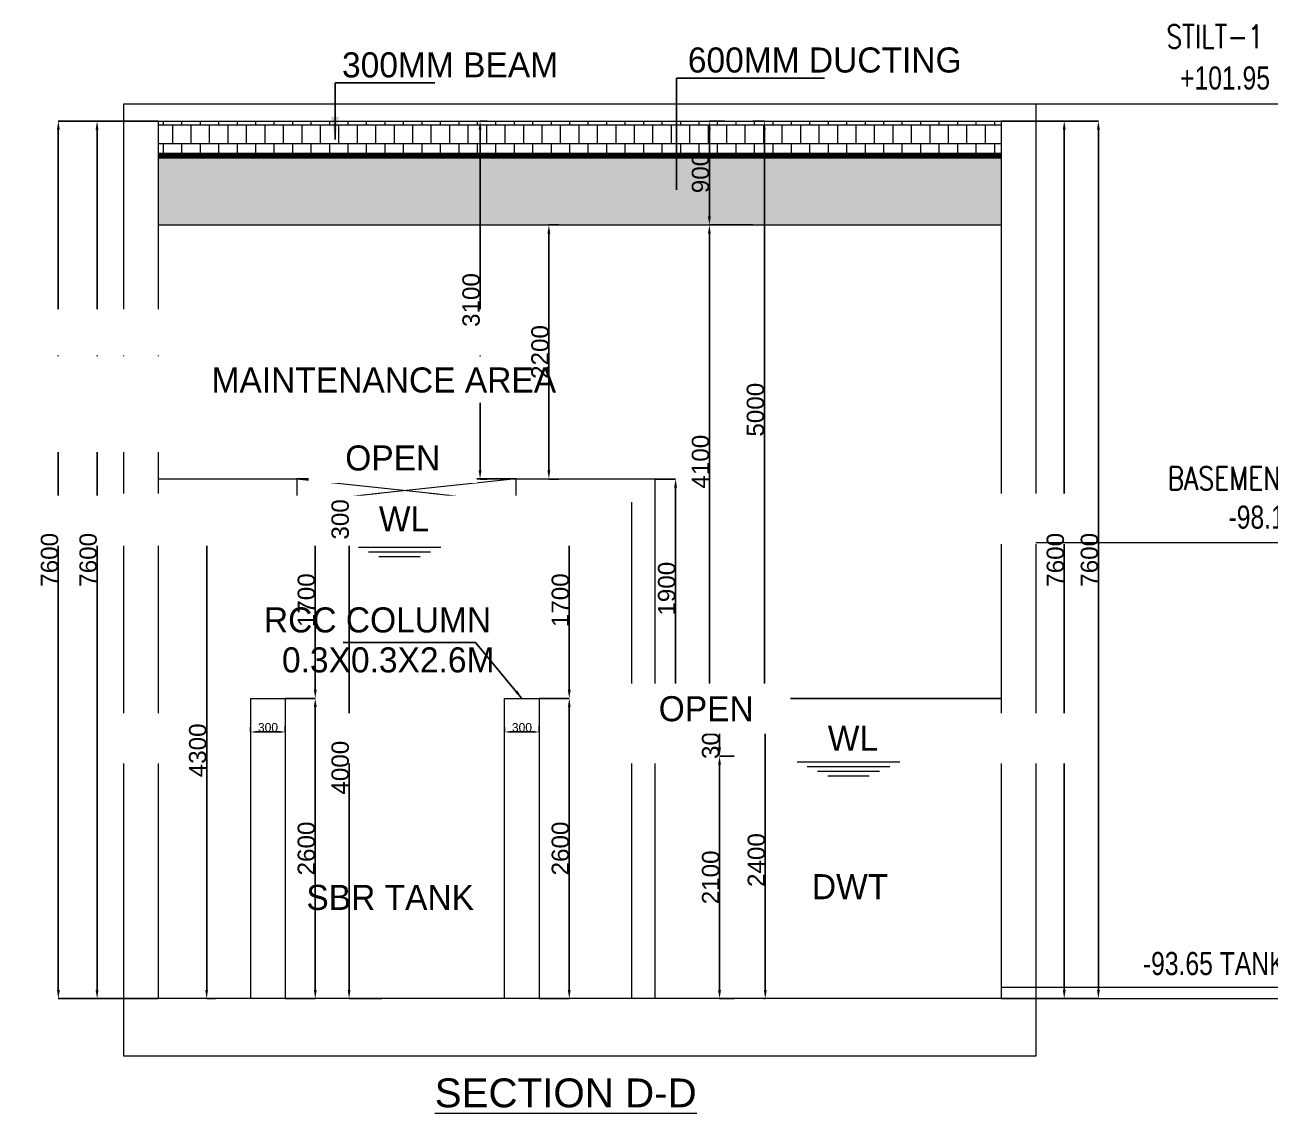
# Model space of a CAD drawing. Header units: millimetres. Extents: x -586673698 to -573385747, y -389867798 to -389752240.
# Drawn here: x -586627000 to -586616213, y -389792913 to -389783489 of the extents above; entities that cross this region are included whole.
import ezdxf

# ---------------------------------------------------------------- set-up
doc = ezdxf.new("R2010")
doc.units = ezdxf.units.MM
doc.header["$LTSCALE"] = 100
doc.linetypes.add('DASHED', pattern=[19.05, 12.7, -6.35])
for name, color, linetype in [('DT-PL-SHAFT', 230, 'Continuous'), ('DT-PL-SUMP', 230, 'Continuous'), ('MAN', 7, 'Continuous'), ('PL-TEXT', 241, 'Continuous'), ('PLUMB', 6, 'Continuous')]:
    doc.layers.add(name, color=color, linetype=linetype)
doc.layers.add('PL-DOMESTIC WATER TANK', color=171, linetype='Continuous', lineweight=0)
doc.styles.add('Arial', font='arial.ttf')
doc.styles.add('ARIEL', font='arial.ttf')
doc.styles.add('RS', font='romans.shx')
doc.styles.add('simplex-0.8', font='simplex.shx', dxfattribs={"width": 0.8})
doc.styles.add('VP-A', font='arial.ttf')
doc.dimstyles.new('V Mts', dxfattribs={"dimtxt": 150, "dimasz": 75, "dimexe": 0.1, "dimexo": 0, "dimgap": 0.01, "dimtad": 1, "dimdec": 0, "dimzin": 3, "dimdsep": 46, "dimtxsty": 'Arial', "dimsah": 1, "dimcen": 0.09375, "dimdle": 0.01, "dimclrd": 8, "dimclre": 8, "dimclrt": 256, "dimadec": 0, "dimazin": 0, "dimtfac": 0.7, "dimtdec": 3, "dimtofl": 0, "dimtmove": 2, "dimatfit": 3, "dimfxl": 0, "dimfrac": 1, "dimtolj": 1, "dimtzin": 0, "dimarcsym": 0})
pattern_1 = [(0, (-585742359.28, -389652996.09), (0, 160), []), (90, (-585742359.28, -389652996.09), (-80, 160), [160, -160])]

# ---------------------------------------------------------------- blocks, each defined once
blk = doc.blocks.new('*D922')
at = {"layer": 'Defpoints', "color": 0, "ltscale": 5, "transparency": 16777216}
for p in [(-586623909, -389787922), (-586624191, -389791922), (-586623909, -389791922)]:
    blk.add_point(p, dxfattribs=at)
at = {"layer": 'DT-PL-SHAFT', "color": 8, "lineweight": -2, "ltscale": 5, "transparency": 16777216}
for p, q in [((-586623909, -389787922), (-586624191, -389787922)), ((-586624191, -389787997), (-586624191, -389791847)), ((-586623909, -389791922), (-586624191, -389791922))]:
    blk.add_line(p, q, dxfattribs=at)
at = {"layer": 'DT-PL-SHAFT', "color": 8, "ltscale": 5, "transparency": 16777216}
for points in [[(-586624204, -389787997), (-586624179, -389787997), (-586624191, -389787922)], [(-586624204, -389791847), (-586624179, -389791847), (-586624191, -389791922)]]:
    blk.add_solid(points, dxfattribs=at)
at = {"layer": 'DT-PL-SHAFT', "lineweight": 13, "ltscale": 5, "transparency": 16777216, "insert": (-586624268, -389789922), "char_height": 150, "attachment_point": 5, "rotation": 90, "style": 'Arial'}
blk.add_mtext('\\A1;4000', dxfattribs=at)
blk = doc.blocks.new('*D923')
at = {"layer": 'Defpoints', "color": 0, "ltscale": 5, "transparency": 16777216}
for p in [(-586624191, -389787622), (-586624191, -389787622), (-586624191, -389787922)]:
    blk.add_point(p, dxfattribs=at)
at = {"layer": 'DT-PL-SHAFT', "color": 8, "lineweight": -2, "ltscale": 5, "transparency": 16777216}
for p, q in [((-586624191, -389787622), (-586624192, -389787622)), ((-586624191, -389787847), (-586624191, -389787697)), ((-586624191, -389787922), (-586624192, -389787922))]:
    blk.add_line(p, q, dxfattribs=at)
at = {"layer": 'DT-PL-SHAFT', "color": 8, "ltscale": 5, "transparency": 16777216}
for points in [[(-586624204, -389787697), (-586624179, -389787697), (-586624191, -389787622)], [(-586624204, -389787847), (-586624179, -389787847), (-586624191, -389787922)]]:
    blk.add_solid(points, dxfattribs=at)
at = {"layer": 'DT-PL-SHAFT', "lineweight": 13, "ltscale": 5, "transparency": 16777216, "insert": (-586624268, -389787772), "char_height": 150, "attachment_point": 5, "rotation": 90, "style": 'Arial'}
blk.add_mtext('\\A1;300', dxfattribs=at)
blk = doc.blocks.new('*D924')
at = {"layer": 'Defpoints', "color": 0, "ltscale": 5, "transparency": 16777216}
for p in [(-586621070, -389785222), (-586620694, -389785222, -3), (-586620694, -389789322)]:
    blk.add_point(p, dxfattribs=at)
at = {"layer": 'DT-PL-SHAFT', "color": 8, "lineweight": -2, "ltscale": 5, "transparency": 16777216}
for p, q in [((-586620694, -389785222), (-586621070, -389785222)), ((-586621070, -389789247), (-586621070, -389785297)), ((-586620694, -389789322), (-586621070, -389789322))]:
    blk.add_line(p, q, dxfattribs=at)
at = {"layer": 'DT-PL-SHAFT', "color": 8, "ltscale": 5, "transparency": 16777216}
for points in [[(-586621083, -389785297), (-586621058, -389785297), (-586621070, -389785222)], [(-586621083, -389789247), (-586621058, -389789247), (-586621070, -389789322)]]:
    blk.add_solid(points, dxfattribs=at)
at = {"layer": 'DT-PL-SHAFT', "lineweight": 13, "ltscale": 5, "transparency": 16777216, "insert": (-586621147, -389787272), "char_height": 150, "attachment_point": 5, "rotation": 90, "style": 'Arial'}
blk.add_mtext('\\A1;4100', dxfattribs=at)
blk = doc.blocks.new('*D925')
at = {"layer": 'Defpoints', "color": 0, "ltscale": 5, "transparency": 16777216}
for p in [(-586618544, -389784322, -3), (-586617997, -389784322), (-586618544, -389791922)]:
    blk.add_point(p, dxfattribs=at)
at = {"layer": 'DT-PL-SHAFT', "color": 8, "lineweight": -2, "ltscale": 5, "transparency": 16777216}
for p, q in [((-586618544, -389784322), (-586617997, -389784322)), ((-586617997, -389791847), (-586617997, -389784397)), ((-586618544, -389791922), (-586617997, -389791922))]:
    blk.add_line(p, q, dxfattribs=at)
at = {"layer": 'DT-PL-SHAFT', "color": 8, "ltscale": 5, "transparency": 16777216}
for points in [[(-586618009, -389784397), (-586617984, -389784397), (-586617997, -389784322)], [(-586618009, -389791847), (-586617984, -389791847), (-586617997, -389791922)]]:
    blk.add_solid(points, dxfattribs=at)
at = {"layer": 'DT-PL-SHAFT', "lineweight": 13, "ltscale": 5, "transparency": 16777216, "insert": (-586618073, -389788122), "char_height": 150, "attachment_point": 5, "rotation": 90, "style": 'Arial'}
blk.add_mtext('\\A1;7600', dxfattribs=at)
blk = doc.blocks.new('*D926')
at = {"layer": 'Defpoints', "color": 0, "ltscale": 5, "transparency": 16777216}
for p in [(-586621070, -389784322), (-586620937, -389784322, 0), (-586620937, -389785222, 3)]:
    blk.add_point(p, dxfattribs=at)
at = {"layer": 'DT-PL-SHAFT', "color": 8, "lineweight": -2, "ltscale": 5, "transparency": 16777216}
for p, q in [((-586620937, -389784322), (-586621070, -389784322)), ((-586621070, -389785147), (-586621070, -389784397)), ((-586620937, -389785222), (-586621070, -389785222))]:
    blk.add_line(p, q, dxfattribs=at)
at = {"layer": 'DT-PL-SHAFT', "color": 8, "ltscale": 5, "transparency": 16777216}
for points in [[(-586621083, -389784397), (-586621058, -389784397), (-586621070, -389784322)], [(-586621083, -389785147), (-586621058, -389785147), (-586621070, -389785222)]]:
    blk.add_solid(points, dxfattribs=at)
at = {"layer": 'DT-PL-SHAFT', "lineweight": 13, "ltscale": 5, "transparency": 16777216, "insert": (-586621147, -389784772), "char_height": 150, "attachment_point": 5, "rotation": 90, "style": 'Arial'}
blk.add_mtext('\\A1;900', dxfattribs=at)
blk = doc.blocks.new('*D927')
at = {"layer": 'Defpoints', "color": 0, "ltscale": 5, "transparency": 16777216}
for p in [(-586620855, -389789822, 3), (-586620982, -389791922), (-586620855, -389791922, 0)]:
    blk.add_point(p, dxfattribs=at)
at = {"layer": 'DT-PL-SHAFT', "color": 8, "lineweight": -2, "ltscale": 5, "transparency": 16777216}
for p, q in [((-586620855, -389789822), (-586620983, -389789822)), ((-586620982, -389789897), (-586620982, -389791847)), ((-586620855, -389791922), (-586620983, -389791922))]:
    blk.add_line(p, q, dxfattribs=at)
at = {"layer": 'DT-PL-SHAFT', "color": 8, "ltscale": 5, "transparency": 16777216}
for points in [[(-586620995, -389789897), (-586620970, -389789897), (-586620982, -389789822)], [(-586620995, -389791847), (-586620970, -389791847), (-586620982, -389791922)]]:
    blk.add_solid(points, dxfattribs=at)
at = {"layer": 'DT-PL-SHAFT', "lineweight": 13, "ltscale": 5, "transparency": 16777216, "insert": (-586621059, -389790872), "char_height": 150, "attachment_point": 5, "rotation": 90, "style": 'Arial'}
blk.add_mtext('\\A1;2100', dxfattribs=at)
blk = doc.blocks.new('*D928')
at = {"layer": 'Defpoints', "color": 0, "ltscale": 5, "transparency": 16777216}
for p in [(-586620982, -389789522), (-586620855, -389789522, 3), (-586620855, -389789822)]:
    blk.add_point(p, dxfattribs=at)
at = {"layer": 'DT-PL-SHAFT', "color": 8, "lineweight": -2, "ltscale": 5, "transparency": 16777216}
for p, q in [((-586620855, -389789522), (-586620983, -389789522)), ((-586620982, -389789747), (-586620982, -389789597)), ((-586620855, -389789822), (-586620983, -389789822))]:
    blk.add_line(p, q, dxfattribs=at)
at = {"layer": 'DT-PL-SHAFT', "color": 8, "ltscale": 5, "transparency": 16777216}
for points in [[(-586620995, -389789597), (-586620970, -389789597), (-586620982, -389789522)], [(-586620995, -389789747), (-586620970, -389789747), (-586620982, -389789822)]]:
    blk.add_solid(points, dxfattribs=at)
at = {"layer": 'DT-PL-SHAFT', "lineweight": 13, "ltscale": 5, "transparency": 16777216, "insert": (-586621059, -389789672), "char_height": 150, "attachment_point": 5, "rotation": 90, "style": 'Arial'}
blk.add_mtext('\\A1;300', dxfattribs=at)
blk = doc.blocks.new('*D929')
at = {"layer": 'Defpoints', "color": 0, "ltscale": 5, "transparency": 16777216}
for p in [(-586622461, -389785222), (-586622375, -389785222, 0), (-586622375, -389787422, 3)]:
    blk.add_point(p, dxfattribs=at)
at = {"layer": 'DT-PL-SHAFT', "color": 8, "lineweight": -2, "ltscale": 5, "transparency": 16777216}
for p, q in [((-586622375, -389785222), (-586622461, -389785222)), ((-586622461, -389787347), (-586622461, -389785297)), ((-586622375, -389787422), (-586622461, -389787422))]:
    blk.add_line(p, q, dxfattribs=at)
at = {"layer": 'DT-PL-SHAFT', "color": 8, "ltscale": 5, "transparency": 16777216}
for points in [[(-586622473, -389785297), (-586622448, -389785297), (-586622461, -389785222)], [(-586622473, -389787347), (-586622448, -389787347), (-586622461, -389787422)]]:
    blk.add_solid(points, dxfattribs=at)
at = {"layer": 'DT-PL-SHAFT', "lineweight": 13, "ltscale": 5, "transparency": 16777216, "insert": (-586622537, -389786322), "char_height": 150, "attachment_point": 5, "rotation": 90, "style": 'Arial'}
blk.add_mtext('\\A1;2200', dxfattribs=at)
blk = doc.blocks.new('*D930')
at = {"layer": 'Defpoints', "color": 0, "ltscale": 5, "transparency": 16777216}
for p in [(-586620694, -389784322, 0), (-586620594, -389784322), (-586620694, -389789322, 3)]:
    blk.add_point(p, dxfattribs=at)
at = {"layer": 'DT-PL-SHAFT', "color": 8, "lineweight": -2, "ltscale": 5, "transparency": 16777216}
for p, q in [((-586620694, -389784322), (-586620594, -389784322)), ((-586620594, -389789247), (-586620594, -389784397)), ((-586620694, -389789322), (-586620594, -389789322))]:
    blk.add_line(p, q, dxfattribs=at)
at = {"layer": 'DT-PL-SHAFT', "color": 8, "ltscale": 5, "transparency": 16777216}
for points in [[(-586620607, -389784397), (-586620582, -389784397), (-586620594, -389784322)], [(-586620607, -389789247), (-586620582, -389789247), (-586620594, -389789322)]]:
    blk.add_solid(points, dxfattribs=at)
at = {"layer": 'DT-PL-SHAFT', "lineweight": 13, "ltscale": 5, "transparency": 16777216, "insert": (-586620671, -389786822), "char_height": 150, "attachment_point": 5, "rotation": 90, "style": 'Arial'}
blk.add_mtext('\\A1;5000', dxfattribs=at)
blk = doc.blocks.new('*D931')
at = {"layer": 'Defpoints', "color": 0, "ltscale": 5, "transparency": 16777216}
for p in [(-586623057, -389784322), (-586622995, -389784322, 0), (-586622995, -389787422, 3)]:
    blk.add_point(p, dxfattribs=at)
at = {"layer": 'DT-PL-SHAFT', "color": 8, "lineweight": -2, "ltscale": 5, "transparency": 16777216}
for p, q in [((-586622995, -389784322), (-586623057, -389784322)), ((-586623057, -389787347), (-586623057, -389784397)), ((-586622995, -389787422), (-586623057, -389787422))]:
    blk.add_line(p, q, dxfattribs=at)
at = {"layer": 'DT-PL-SHAFT', "color": 8, "ltscale": 5, "transparency": 16777216}
for points in [[(-586623069, -389784397), (-586623044, -389784397), (-586623057, -389784322)], [(-586623069, -389787347), (-586623044, -389787347), (-586623057, -389787422)]]:
    blk.add_solid(points, dxfattribs=at)
at = {"layer": 'DT-PL-SHAFT', "lineweight": 13, "ltscale": 5, "transparency": 16777216, "insert": (-586623134, -389785872), "char_height": 150, "attachment_point": 5, "rotation": 90, "style": 'Arial'}
blk.add_mtext('\\A1;3100', dxfattribs=at)
blk = doc.blocks.new('*D932')
at = {"layer": 'Defpoints', "color": 0, "ltscale": 5, "transparency": 16777216}
for p in [(-586626710, -389784322), (-586625844, -389784322), (-586625844, -389791922, 0)]:
    blk.add_point(p, dxfattribs=at)
at = {"layer": 'DT-PL-SHAFT', "color": 8, "lineweight": -2, "ltscale": 5, "transparency": 16777216}
for p, q in [((-586625844, -389784322), (-586626710, -389784322)), ((-586626710, -389791847), (-586626710, -389784397)), ((-586625844, -389791922), (-586626710, -389791922))]:
    blk.add_line(p, q, dxfattribs=at)
at = {"layer": 'DT-PL-SHAFT', "color": 8, "ltscale": 5, "transparency": 16777216}
for points in [[(-586626722, -389784397), (-586626697, -389784397), (-586626710, -389784322)], [(-586626722, -389791847), (-586626697, -389791847), (-586626710, -389791922)]]:
    blk.add_solid(points, dxfattribs=at)
at = {"layer": 'DT-PL-SHAFT', "lineweight": 13, "ltscale": 5, "transparency": 16777216, "insert": (-586626786, -389788122), "char_height": 150, "attachment_point": 5, "rotation": 90, "style": 'Arial'}
blk.add_mtext('\\A1;7600', dxfattribs=at)
blk = doc.blocks.new('*D933')
at = {"layer": 'Defpoints', "color": 0, "ltscale": 5, "transparency": 16777216}
for p in [(-586625844, -389784322, 0), (-586626374, -389791922), (-586625844, -389791922, 0)]:
    blk.add_point(p, dxfattribs=at)
at = {"layer": 'DT-PL-SHAFT', "color": 8, "lineweight": -2, "ltscale": 5, "transparency": 16777216}
for p, q in [((-586625844, -389784322), (-586626374, -389784322)), ((-586626374, -389784397), (-586626374, -389791847)), ((-586625844, -389791922), (-586626374, -389791922))]:
    blk.add_line(p, q, dxfattribs=at)
at = {"layer": 'DT-PL-SHAFT', "color": 8, "ltscale": 5, "transparency": 16777216}
for points in [[(-586626387, -389784397), (-586626362, -389784397), (-586626374, -389784322)], [(-586626387, -389791847), (-586626362, -389791847), (-586626374, -389791922)]]:
    blk.add_solid(points, dxfattribs=at)
at = {"layer": 'DT-PL-SHAFT', "lineweight": 13, "ltscale": 5, "transparency": 16777216, "insert": (-586626451, -389788122), "char_height": 150, "attachment_point": 5, "rotation": 90, "style": 'Arial'}
blk.add_mtext('\\A1;7600', dxfattribs=at)
blk = doc.blocks.new('*D934')
at = {"layer": 'Defpoints', "color": 0, "ltscale": 5, "transparency": 16777216}
for p in [(-586625348, -389787622, 3), (-586625425, -389791922), (-586625348, -389791922, 0)]:
    blk.add_point(p, dxfattribs=at)
at = {"layer": 'DT-PL-SHAFT', "color": 8, "lineweight": -2, "ltscale": 5, "transparency": 16777216}
for p, q in [((-586625348, -389787622), (-586625425, -389787622)), ((-586625425, -389787697), (-586625425, -389791847)), ((-586625348, -389791922), (-586625425, -389791922))]:
    blk.add_line(p, q, dxfattribs=at)
at = {"layer": 'DT-PL-SHAFT', "color": 8, "ltscale": 5, "transparency": 16777216}
for points in [[(-586625438, -389787697), (-586625413, -389787697), (-586625425, -389787622)], [(-586625438, -389791847), (-586625413, -389791847), (-586625425, -389791922)]]:
    blk.add_solid(points, dxfattribs=at)
at = {"layer": 'DT-PL-SHAFT', "lineweight": 13, "ltscale": 5, "transparency": 16777216, "insert": (-586625502, -389789772), "char_height": 150, "attachment_point": 5, "rotation": 90, "style": 'Arial'}
blk.add_mtext('\\A1;4300', dxfattribs=at)
blk = doc.blocks.new('*D935')
at = {"layer": 'Defpoints', "color": 0, "ltscale": 5, "transparency": 16777216}
for p in [(-586620598, -389789522, 3), (-586620598, -389791922, 0), (-586620586, -389791922)]:
    blk.add_point(p, dxfattribs=at)
at = {"layer": 'DT-PL-SHAFT', "color": 8, "lineweight": -2, "ltscale": 5, "transparency": 16777216}
for p, q in [((-586620598, -389789522), (-586620586, -389789522)), ((-586620586, -389789597), (-586620586, -389791847)), ((-586620598, -389791922), (-586620586, -389791922))]:
    blk.add_line(p, q, dxfattribs=at)
at = {"layer": 'DT-PL-SHAFT', "color": 8, "ltscale": 5, "transparency": 16777216}
for points in [[(-586620599, -389789597), (-586620574, -389789597), (-586620586, -389789522)], [(-586620599, -389791847), (-586620574, -389791847), (-586620586, -389791922)]]:
    blk.add_solid(points, dxfattribs=at)
at = {"layer": 'DT-PL-SHAFT', "lineweight": 13, "ltscale": 5, "transparency": 16777216, "insert": (-586620663, -389790722), "char_height": 150, "attachment_point": 5, "rotation": 90, "style": 'Arial'}
blk.add_mtext('\\A1;2400', dxfattribs=at)
blk = doc.blocks.new('*D936')
at = {"layer": 'Defpoints', "color": 0, "ltscale": 5, "transparency": 16777216}
for p in [(-586625044, -389789571), (-586624744, -389789562), (-586624744, -389789613)]:
    blk.add_point(p, dxfattribs=at)
at = {"layer": 'DT-PL-SHAFT', "color": 8, "lineweight": -2, "ltscale": 5, "transparency": 16777216}
for p, q in [((-586625044, -389789571), (-586625044, -389789613)), ((-586624994, -389789613), (-586624794, -389789613)), ((-586624744, -389789562), (-586624744, -389789613))]:
    blk.add_line(p, q, dxfattribs=at)
at = {"layer": 'DT-PL-SHAFT', "color": 8, "ltscale": 5, "transparency": 16777216}
for points in [[(-586624994, -389789604), (-586624994, -389789621), (-586625044, -389789613)], [(-586624794, -389789604), (-586624794, -389789621), (-586624744, -389789613)]]:
    blk.add_solid(points, dxfattribs=at)
at = {"layer": 'DT-PL-SHAFT', "lineweight": 13, "ltscale": 5, "transparency": 16777216, "insert": (-586624894, -389789574), "char_height": 75, "attachment_point": 5, "style": 'Arial'}
blk.add_mtext('\\A1;300', dxfattribs=at)
blk = doc.blocks.new('*D937')
at = {"layer": 'Defpoints', "color": 0, "ltscale": 5, "transparency": 16777216}
for p in [(-586624744, -389789322, 0), (-586624484, -389789322), (-586624744, -389791922, 3)]:
    blk.add_point(p, dxfattribs=at)
at = {"layer": 'DT-PL-SHAFT', "color": 8, "lineweight": -2, "ltscale": 5, "transparency": 16777216}
for p, q in [((-586624744, -389789322), (-586624484, -389789322)), ((-586624484, -389791847), (-586624484, -389789397)), ((-586624744, -389791922), (-586624484, -389791922))]:
    blk.add_line(p, q, dxfattribs=at)
at = {"layer": 'DT-PL-SHAFT', "color": 8, "ltscale": 5, "transparency": 16777216}
for points in [[(-586624497, -389789397), (-586624472, -389789397), (-586624484, -389789322)], [(-586624497, -389791847), (-586624472, -389791847), (-586624484, -389791922)]]:
    blk.add_solid(points, dxfattribs=at)
at = {"layer": 'DT-PL-SHAFT', "lineweight": 13, "ltscale": 5, "transparency": 16777216, "insert": (-586624561, -389790622), "char_height": 150, "attachment_point": 5, "rotation": 90, "style": 'Arial'}
blk.add_mtext('\\A1;2600', dxfattribs=at)
blk = doc.blocks.new('*D938')
at = {"layer": 'Defpoints', "color": 0, "ltscale": 5, "transparency": 16777216}
for p in [(-586622844, -389789571), (-586622544, -389789562), (-586622544, -389789613)]:
    blk.add_point(p, dxfattribs=at)
at = {"layer": 'DT-PL-SHAFT', "color": 8, "lineweight": -2, "ltscale": 5, "transparency": 16777216}
for p, q in [((-586622844, -389789571), (-586622844, -389789613)), ((-586622794, -389789613), (-586622594, -389789613)), ((-586622544, -389789562), (-586622544, -389789613))]:
    blk.add_line(p, q, dxfattribs=at)
at = {"layer": 'DT-PL-SHAFT', "color": 8, "ltscale": 5, "transparency": 16777216}
for points in [[(-586622794, -389789604), (-586622794, -389789621), (-586622844, -389789613)], [(-586622594, -389789604), (-586622594, -389789621), (-586622544, -389789613)]]:
    blk.add_solid(points, dxfattribs=at)
at = {"layer": 'DT-PL-SHAFT', "lineweight": 13, "ltscale": 5, "transparency": 16777216, "insert": (-586622694, -389789574), "char_height": 75, "attachment_point": 5, "style": 'Arial'}
blk.add_mtext('\\A1;300', dxfattribs=at)
blk = doc.blocks.new('*D939')
at = {"layer": 'Defpoints', "color": 0, "ltscale": 5, "transparency": 16777216}
for p in [(-586622544, -389789322, 3), (-586622284, -389789322), (-586622544, -389791922, 3)]:
    blk.add_point(p, dxfattribs=at)
at = {"layer": 'DT-PL-SHAFT', "color": 8, "lineweight": -2, "ltscale": 5, "transparency": 16777216}
for p, q in [((-586622544, -389789322), (-586622284, -389789322)), ((-586622284, -389791847), (-586622284, -389789397)), ((-586622544, -389791922), (-586622284, -389791922))]:
    blk.add_line(p, q, dxfattribs=at)
at = {"layer": 'DT-PL-SHAFT', "color": 8, "ltscale": 5, "transparency": 16777216}
for points in [[(-586622297, -389789397), (-586622272, -389789397), (-586622284, -389789322)], [(-586622297, -389791847), (-586622272, -389791847), (-586622284, -389791922)]]:
    blk.add_solid(points, dxfattribs=at)
at = {"layer": 'DT-PL-SHAFT', "lineweight": 13, "ltscale": 5, "transparency": 16777216, "insert": (-586622361, -389790622), "char_height": 150, "attachment_point": 5, "rotation": 90, "style": 'Arial'}
blk.add_mtext('\\A1;2600', dxfattribs=at)
blk = doc.blocks.new('*D940')
at = {"layer": 'Defpoints', "color": 0, "ltscale": 5, "transparency": 16777216}
for p in [(-586622544, -389787622, 3), (-586622284, -389787622), (-586622544, -389789322, 6)]:
    blk.add_point(p, dxfattribs=at)
at = {"layer": 'DT-PL-SHAFT', "color": 8, "lineweight": -2, "ltscale": 5, "transparency": 16777216}
for p, q in [((-586622544, -389787622), (-586622284, -389787622)), ((-586622284, -389789247), (-586622284, -389787697)), ((-586622544, -389789322), (-586622284, -389789322))]:
    blk.add_line(p, q, dxfattribs=at)
at = {"layer": 'DT-PL-SHAFT', "color": 8, "ltscale": 5, "transparency": 16777216}
for points in [[(-586622297, -389787697), (-586622272, -389787697), (-586622284, -389787622)], [(-586622297, -389789247), (-586622272, -389789247), (-586622284, -389789322)]]:
    blk.add_solid(points, dxfattribs=at)
at = {"layer": 'DT-PL-SHAFT', "lineweight": 13, "ltscale": 5, "transparency": 16777216, "insert": (-586622361, -389788472), "char_height": 150, "attachment_point": 5, "rotation": 90, "style": 'Arial'}
blk.add_mtext('\\A1;1700', dxfattribs=at)
blk = doc.blocks.new('*D941')
at = {"layer": 'Defpoints', "color": 0, "ltscale": 5, "transparency": 16777216}
for p in [(-586624744, -389787622, 3), (-586624484, -389787622), (-586624744, -389789322, 3)]:
    blk.add_point(p, dxfattribs=at)
at = {"layer": 'DT-PL-SHAFT', "color": 8, "lineweight": -2, "ltscale": 5, "transparency": 16777216}
for p, q in [((-586624744, -389787622), (-586624484, -389787622)), ((-586624484, -389789247), (-586624484, -389787697)), ((-586624744, -389789322), (-586624484, -389789322))]:
    blk.add_line(p, q, dxfattribs=at)
at = {"layer": 'DT-PL-SHAFT', "color": 8, "ltscale": 5, "transparency": 16777216}
for points in [[(-586624497, -389787697), (-586624472, -389787697), (-586624484, -389787622)], [(-586624497, -389789247), (-586624472, -389789247), (-586624484, -389789322)]]:
    blk.add_solid(points, dxfattribs=at)
at = {"layer": 'DT-PL-SHAFT', "lineweight": 13, "ltscale": 5, "transparency": 16777216, "insert": (-586624561, -389788472), "char_height": 150, "attachment_point": 5, "rotation": 90, "style": 'Arial'}
blk.add_mtext('\\A1;1700', dxfattribs=at)
blk = doc.blocks.new('*D1012')
at = {"layer": 'Defpoints', "color": 0, "ltscale": 5, "transparency": 16777216}
for p in [(-586621544, -389787422, 6), (-586621363, -389787422), (-586621544, -389789322, 6)]:
    blk.add_point(p, dxfattribs=at)
at = {"layer": 'DT-PL-SHAFT', "color": 8, "lineweight": -2, "ltscale": 5, "transparency": 16777216}
for p, q in [((-586621544, -389787422), (-586621363, -389787422)), ((-586621363, -389789247), (-586621363, -389787497)), ((-586621544, -389789322), (-586621363, -389789322))]:
    blk.add_line(p, q, dxfattribs=at)
at = {"layer": 'DT-PL-SHAFT', "color": 8, "ltscale": 5, "transparency": 16777216}
for points in [[(-586621376, -389787497), (-586621351, -389787497), (-586621363, -389787422)], [(-586621376, -389789247), (-586621351, -389789247), (-586621363, -389789322)]]:
    blk.add_solid(points, dxfattribs=at)
at = {"layer": 'DT-PL-SHAFT', "lineweight": 13, "ltscale": 5, "transparency": 16777216, "insert": (-586621440, -389788372), "char_height": 150, "attachment_point": 5, "rotation": 90, "style": 'Arial'}
blk.add_mtext('\\A1;1900', dxfattribs=at)
blk = doc.blocks.new('*D829')
at = {"layer": 'Defpoints', "color": 0, "ltscale": 5, "transparency": 16777216}
for p in [(-586618544, -389784322, -5), (-586617701, -389784322), (-586618544, -389791922, -8)]:
    blk.add_point(p, dxfattribs=at)
at = {"layer": 'DT-PL-SHAFT', "color": 8, "lineweight": -2, "ltscale": 5, "transparency": 16777216}
for p, q in [((-586618544, -389784322), (-586617701, -389784322)), ((-586617701, -389791847), (-586617701, -389784397)), ((-586618544, -389791922), (-586617701, -389791922))]:
    blk.add_line(p, q, dxfattribs=at)
at = {"layer": 'DT-PL-SHAFT', "color": 8, "ltscale": 5, "transparency": 16777216}
for points in [[(-586617713, -389784397), (-586617688, -389784397), (-586617701, -389784322)], [(-586617713, -389791847), (-586617688, -389791847), (-586617701, -389791922)]]:
    blk.add_solid(points, dxfattribs=at)
at = {"layer": 'DT-PL-SHAFT', "ltscale": 5, "transparency": 16777216, "insert": (-586617778, -389788122), "char_height": 150, "attachment_point": 5, "rotation": 90, "style": 'Arial'}
blk.add_mtext('\\A1;7600', dxfattribs=at)
blk = doc.blocks.new('*D746')
at = {"layer": 'Defpoints', "color": 0, "ltscale": 5, "transparency": 16777216}
for p in [(-863999, -81707), (-863904, -81707, 0), (-863904, -83757, 0)]:
    blk.add_point(p, dxfattribs=at)
at = {"layer": 'DT-PL-SHAFT', "color": 8, "lineweight": -2, "ltscale": 5, "transparency": 16777216}
for p, q in [((-863904, -81707), (-863999, -81707)), ((-863999, -83682), (-863999, -81782)), ((-863904, -83757), (-863999, -83757))]:
    blk.add_line(p, q, dxfattribs=at)
at = {"layer": 'DT-PL-SHAFT', "color": 8, "ltscale": 5, "transparency": 16777216}
for points in [[(-864012, -81782), (-863987, -81782), (-863999, -81707)], [(-864012, -83682), (-863987, -83682), (-863999, -83757)]]:
    blk.add_solid(points, dxfattribs=at)
at = {"layer": 'DT-PL-SHAFT', "lineweight": 13, "ltscale": 5, "transparency": 16777216, "insert": (-864076, -82732), "char_height": 150, "attachment_point": 5, "rotation": 90, "style": 'Arial'}
blk.add_mtext('\\A1;2050', dxfattribs=at)
blk = doc.blocks.new('1')
at = {"layer": 'DT-PL-SHAFT', "color": 8, "lineweight": 13, "ltscale": 5, "elevation": -2.3}
blk.add_lwpolyline([(-863904.2, -81707), (-863604.2, -81707), (-863604.2, -83757), (-863904.2, -83757)], close=True, dxfattribs=at)
at = {"layer": 'DT-PL-SHAFT', "color": 8, "linetype": 'DASHED', "lineweight": 13, "ltscale": 25, "elevation": -2.3}
for points in [[(-863604.2, -81707), (-863904.2, -83757)], [(-863604.2, -83757), (-863904.2, -81707)]]:
    blk.add_lwpolyline(points, dxfattribs=at)
at = {"layer": 'DT-PL-SHAFT', "color": 8, "lineweight": 13, "elevation": -2.3}
blk.add_lwpolyline([(-863004.2, -84307), (-863004.2, -84157), (-863204.2, -84157), (-863204.2, -83957), (-863404.2, -83957), (-863404.2, -83757), (-863604.2, -83757)], dxfattribs=at).dxf.unprotected_set("ltscale", 0)
at = {"layer": 'PLUMB', "color": 8, "lineweight": 13, "style": 'RS'}
for s, p in [('STEPS TO BR PROVIDED', (-863432.3, -83637.1, 0.9)), ('FROM BASEMENT-1', (-863240.7, -83467.4, 0.9)), ('ENTRY DOOR', (-863736.2, -83311.6, 6.6))]:
    blk.add_text(s, height=100, rotation=90, dxfattribs=at).set_placement(p)
at = {"layer": 'DT-PL-SHAFT', "color": 8, "lineweight": 13, "ltscale": 5}
dim = blk.add_aligned_dim(p1=(-863904.2, -83757, -2.3), p2=(-863904.2, -81707, -2.3), distance=95.1, dimstyle='V Mts', dxfattribs=at)
dim.commit()
dim.dimension.update_dxf_attribs({"geometry": '*D746', "text_midpoint": (-864075.9, -82732, -2.2)})
at = {"layer": 'DT-PL-SHAFT', "color": 8, "lineweight": 13, "insert": (-862573, -84119.4, 3.8), "char_height": 217.15, "width": 15478.707, "attachment_point": 5, "bg_fill": 2}
blk.add_mtext('UP', dxfattribs=at)

msp = doc.modelspace()

# ---------------------------------------------------------------- hatches: boundary and pattern name
at = {"layer": 'DT-PL-SHAFT', "lineweight": 13, "ltscale": 15}
h = msp.add_hatch(dxfattribs=at)
h.set_pattern_fill('AR-B88', color=2, scale=20)
h.set_pattern_definition(pattern_1)
h.paths.add_polyline_path([(-586618543.8, -389784621.8), (-586618543.8, -389784321.8), (-586625843.7, -389784321.8), (-586625843.7, -389784621.8)])
h = msp.add_hatch(dxfattribs=at)
h.set_pattern_fill('AR-B88', color=4, scale=20)
h.set_pattern_definition(pattern_1)
h.paths.add_polyline_path([(-586591482.9, -389785126.3), (-586591482.9, -389784817.2)], flags=16)
h.paths.add_polyline_path([(-586618543.8, -389785221.8), (-586618543.8, -389784621.8), (-586625843.7, -389784621.8), (-586625843.7, -389785221.8)])

# ---------------------------------------------------------------- linework, layer by layer
at = {"layer": 'DT-PL-SHAFT', "color": 1, "lineweight": 13, "ltscale": 5}
for p, q in [((-586625843.7, -389791921.7, -308.7), (-586625843.7, -389787421.7, -308.7)), ((-586625843.7, -389787421.7, -308.7), (-586621543.8, -389787421.7, -308.7)), ((-586625843.7, -389787621.7, -308.7), (-586621743.8, -389787621.7, -308.7)), ((-586621543.8, -389789321.7, -308.7), (-586618543.8, -389789321.7, -308.7)), ((-586618543.8, -389789321.7, -308.7), (-586620543.8, -389789321.7, -308.7)), ((-586621543.8, -389789521.7, -308.7), (-586618543.8, -389789521.7, -308.7))]:
    msp.add_line(p, q, dxfattribs=at)
at = {"layer": 'DT-PL-SHAFT', "color": 215, "lineweight": 13, "ltscale": 5, "true_color": 0xa953a0}
for p, q in [((-586625843.7, -389787921.7, -308.7), (-586621743.8, -389787921.7, -308.7)), ((-586621543.8, -389789821.7, -308.7), (-586618543.8, -389789821.7, -308.7))]:
    msp.add_line(p, q, dxfattribs=at)
at = {"layer": 'DT-PL-SHAFT', "color": 1, "lineweight": 13, "ltscale": 5, "elevation": -311.8}
for points in [[(-586626143.7, -389792421.7), (-586626143.7, -389784171.8)], [(-586626143.7, -389784171.8), (-586618243.8, -389784171.8)], [(-586618243.8, -389784171.8), (-586618243.8, -389792421.7)], [(-586625843.7, -389791921.7), (-586625843.7, -389784321.8)], [(-586625843.7, -389784321.8), (-586618543.8, -389784321.8)], [(-586618543.8, -389784321.8), (-586618543.8, -389791921.7)], [(-586618543.8, -389791921.7), (-586625843.7, -389791921.7)]]:
    msp.add_lwpolyline(points, dxfattribs=at)
at = {"layer": 'DT-PL-SHAFT', "color": 5, "lineweight": 13, "ltscale": 5, "const_width": 50, "elevation": -311.8}
msp.add_lwpolyline([(-586625843.7, -389784621.8), (-586618543.8, -389784621.8)], dxfattribs=at)
at = {"layer": 'DT-PL-SHAFT', "color": 11, "lineweight": 13, "ltscale": 5, "true_color": 0xf27172}
for points, elevation in [([(-586625843.7, -389785221.8), (-586618543.8, -389785221.8)], -311.8), ([(-586623486.4, -389788054.6), (-586624022.4, -389788054.6)], -308.7), ([(-586623575.3, -389788095), (-586623933.5, -389788095)], -308.7), ([(-586619597.7, -389789954.6), (-586620133.7, -389789954.6)], -308.7), ([(-586619686.6, -389789995), (-586620044.8, -389789995)], -308.7)]:
    msp.add_lwpolyline(points, dxfattribs=dict(at, elevation=elevation))
at = {"layer": 'DT-PL-SUMP', "color": 8, "lineweight": 13, "ltscale": 0.5}
for p, q in [((-586618243.8, -389784171.8, -314.8), (-586614913.5, -389784171.8, -314.8)), ((-586618543.8, -389791821.7, -314.7), (-586614913.5, -389791821.7, -313.9)), ((-586618543.8, -389791921.7, -314.7), (-586614913.5, -389791921.7, -313.9))]:
    msp.add_line(p, q, dxfattribs=at)
at = {"layer": 'PL-DOMESTIC WATER TANK', "lineweight": 13, "ltscale": 200, "elevation": -311.8}
msp.add_lwpolyline([(-586618243.8, -389792421.7), (-586626143.7, -389792421.7)], dxfattribs=at)

# ---------------------------------------------------------------- texts
at = {"layer": 'DT-PL-SHAFT', "color": 1, "lineweight": 13}
for s, height, p in [('600MM DUCTING', 217.152, (-586621257.2, -389783901.8, -314.4)), ('300MM BEAM', 217.15, (-586624252.6, -389783944.1, -314.4))]:
    msp.add_text(s, height=height, dxfattribs=at).set_placement(p)
at = {"layer": 'DT-PL-SHAFT', "color": 140, "lineweight": 13}
for s, height, p in [('MAINTENANCE AREA', 217.152, (-586625382.9, -389786673, -317.7)), ('RCC COLUMN', 217.15, (-586624929.3, -389788750.8, -305.6)), ('0.3X0.3X2.6M', 217.152, (-586624772.6, -389789096.9, -305.6)), ('DWT', 217.15, (-586620182.3, -389791061.1, -308.7)), ('SBR TANK', 217.15, (-586624561.4, -389791153.8, -308.7))]:
    msp.add_text(s, height=height, dxfattribs=at).set_placement(p)
at = {"layer": 'MAN', "color": 241, "lineweight": 13, "style": 'ARIEL'}
msp.add_text('%%USECTION D-D', height=250, dxfattribs=at).set_placement((-586623450.1, -389792863.3, -308.6))
at = {"layer": 'PL-TEXT', "lineweight": 13, "char_height": 200, "width": 15478.707, "attachment_point": 5, "style": 'simplex-0.8'}
for s, insert in [('STILT-1', (-586616690.4, -389783589.5, -315.6)), ('{\\fCentury Gothic|b0|i0|c0|p34;+101.95}', (-586616603.8, -389783950.5, -314.8)), ('{\\fCentury Gothic|b0|i0|c0|p34;-93.65 TANKS FFL}', (-586616406, -389791619.4, -313.3))]:
    msp.add_mtext(s, dxfattribs=dict(at, insert=insert))

# ---------------------------------------------------------------- dimensions: what is measured, and where the dimension line sits
at = {"layer": 'DT-PL-SHAFT', "color": 1, "lineweight": 13, "ltscale": 5}
for p1, p2, distance, picture, middle in [((-586622994.7, -389787421.7, -308.7), (-586622994.7, -389784321.8, -311.8), 62.2, '*D931', (-586623133.6, -389785871.8, -311.6)), ((-586620937.4, -389785221.8, -308.7), (-586620937.4, -389784321.8, -311.8), 132.9, '*D926', (-586621146.9, -389784771.8, -311.6)), ((-586622374.6, -389787421.7, -308.7), (-586622374.6, -389785221.8, -311.8), 86.2, '*D929', (-586622537.4, -389786321.8, -311.6))]:
    dim = msp.add_aligned_dim(p1=p1, p2=p2, distance=distance, dimstyle='V Mts', dxfattribs=at)
    dim.commit()
    dim.dimension.update_dxf_attribs({"geometry": picture, "text_midpoint": middle})

# ---------------------------------------------------------------- leaders
for points, override in [([(-586624313, -389784483.1, -311.6), (-586624313, -389783990.2, -311.6), (-586623448.8, -389783990.2, -311.6)], {"dimasz": 200, "dimgap": 0.01, "dimtad": 0, "dimclrd": 5}), ([(-586621356.5, -389784919.1, -311.6), (-586621356.5, -389783950.7, -311.6), (-586620074.2, -389783950.7, -311.6)], {"dimasz": 200, "dimtad": 0, "dimclrd": 5}), ([(-586622693.8, -389789321.7, -320.6), (-586623095.5, -389788836.7, -320.6), (-586624243.6, -389788836.7, -320.6)], {"dimgap": 0.01, "dimtad": 0})]:
    msp.add_leader(points, dimstyle='V Mts', override=override, dxfattribs=at)

# ---------------------------------------------------------------- next in the draw order: texts
at = {"layer": 'DT-PL-SHAFT', "color": 140, "lineweight": 13, "insert": (-586623715.5, -389787767.1, -305.6), "char_height": 217.15, "width": 15478.707, "attachment_point": 5, "bg_fill": 2}
msp.add_mtext('WL', dxfattribs=at)

# ---------------------------------------------------------------- next in the draw order: linework, layer by layer
at = {"layer": 'DT-PL-SHAFT', "color": 1, "lineweight": 13, "ltscale": 5}
for p, q in [((-586621543.8, -389787421.7, -308.6), (-586621543.8, -389791921.7, -308.6)), ((-586621743.8, -389787621.7, -308.6), (-586621743.8, -389791921.7, -308.6))]:
    msp.add_line(p, q, dxfattribs=at)
at = {"layer": 'DT-PL-SHAFT', "color": 85, "lineweight": 13, "ltscale": 5, "true_color": 0x58ba48, "elevation": -308.7}
msp.add_lwpolyline([(-586624643.7, -389787621.7), (-586622743.8, -389787621.7), (-586622743.8, -389787421.7), (-586624643.7, -389787421.7)], close=True, dxfattribs=at)
at = {"layer": 'DT-PL-SHAFT', "color": 8, "linetype": 'DASHED', "lineweight": 13, "ltscale": 5, "elevation": -308.7}
for points in [[(-586622743.8, -389787421.7), (-586624643.7, -389787621.7)], [(-586624643.7, -389787421.7), (-586622743.8, -389787621.7)]]:
    msp.add_lwpolyline(points, dxfattribs=at)
at = {"layer": 'DT-PL-SHAFT', "color": 11, "lineweight": 13, "ltscale": 5, "true_color": 0xf27172, "elevation": -308.7}
for points in [[(-586623308.6, -389787973.9), (-586624200.2, -389787973.9)], [(-586623397.5, -389788014.2), (-586624111.3, -389788014.2)]]:
    msp.add_lwpolyline(points, dxfattribs=at)

# ---------------------------------------------------------------- next in the draw order: dimensions: what is measured, and where the dimension line sits
at = {"layer": 'DT-PL-SHAFT', "color": 1, "lineweight": 13, "ltscale": 5}
for p1, p2, distance, picture, middle in [((-586620693.8, -389789321.7, -308.7), (-586620693.8, -389784321.8, -311.8), -99.5, '*D930', (-586620670.9, -389786821.8, -311.6)), ((-586621543.8, -389789321.7, -308.7), (-586621543.8, -389787421.7, -308.6), -180.5, '*D1012', (-586621439.9, -389788371.7, -314.5)), ((-586624743.7, -389789321.7, -308.6), (-586624743.7, -389787621.7, -308.7), -259.6, '*D941', (-586624560.6, -389788471.7, -311.6)), ((-586622543.8, -389789321.7, -305.5), (-586622543.8, -389787621.7, -308.7), -259.6, '*D940', (-586622360.8, -389788471.7, -311.6))]:
    dim = msp.add_aligned_dim(p1=p1, p2=p2, distance=distance, dimstyle='V Mts', dxfattribs=at)
    dim.commit()
    dim.dimension.update_dxf_attribs({"geometry": picture, "text_midpoint": middle})
for base, p1, p2, picture, middle in [((-586617996.6, -389784321.8, -308.7), (-586618543.8, -389791921.7, -308.7), (-586618543.8, -389784321.8, -311.8), '*D925', (-586618073.2, -389788121.8, -308.7)), ((-586621070.3, -389785221.8, -308.7), (-586620693.8, -389789321.7, -308.7), (-586620693.8, -389785221.8, -311.8), '*D924', (-586621146.9, -389787271.8, -308.7)), ((-586624191.4, -389787621.7, -308.7), (-586624191.4, -389787921.7, -308.7), (-586624191.4, -389787621.7, -308.7), '*D923', (-586624268.2, -389787771.7, -308.7)), ((-586624191.3, -389791921.7, -308.7), (-586623908.8, -389787921.7, -308.7), (-586623908.8, -389791921.7, -308.7), '*D922', (-586624267.9, -389789921.7, -308.7))]:
    dim = msp.add_linear_dim(base=base, p1=p1, p2=p2, angle=90, dimstyle='V Mts', dxfattribs=at)
    dim.commit()
    dim.dimension.update_dxf_attribs({"geometry": picture, "text_midpoint": middle})

# ---------------------------------------------------------------- next in the draw order: texts
at = {"layer": 'DT-PL-SHAFT', "color": 30, "lineweight": 13, "true_color": 0xf8991e, "insert": (-586623813.2, -389787241.3, -305.6), "char_height": 217.15, "width": 1238.955, "attachment_point": 5, "bg_fill": 2}
msp.add_mtext('OPEN', dxfattribs=at)
at = {"layer": 'DT-PL-SHAFT', "color": 140, "lineweight": 13, "char_height": 217.15, "width": 15478.707, "attachment_point": 5, "bg_fill": 2}
for insert in [(-586611030.8, -389787767.1, -305.6), (-586619826.8, -389789667.1, -305.6)]:
    msp.add_mtext('WL', dxfattribs=dict(at, insert=insert))

# ---------------------------------------------------------------- next in the draw order: linework, layer by layer
at = {"layer": 'DT-PL-SHAFT', "color": 247, "lineweight": 13, "ltscale": 5}
for points, elevation in [([(-586625043.7, -389791921.7), (-586625043.7, -389789321.7), (-586624743.7, -389789321.7), (-586624743.7, -389791921.7)], -308.6), ([(-586622843.8, -389791921.7), (-586622843.8, -389789321.7), (-586622543.8, -389789321.7), (-586622543.8, -389791921.7)], -305.5)]:
    msp.add_lwpolyline(points, dxfattribs=dict(at, elevation=elevation))
at = {"layer": 'DT-PL-SHAFT', "color": 85, "lineweight": 13, "ltscale": 5, "true_color": 0x58ba48, "elevation": -308.7}
msp.add_lwpolyline([(-586620743.8, -389789521.7), (-586621543.8, -389789521.7), (-586621543.8, -389789321.7), (-586620743.8, -389789321.7)], close=True, dxfattribs=at)
at = {"layer": 'DT-PL-SHAFT', "color": 8, "linetype": 'DASHED', "lineweight": 13, "ltscale": 5, "elevation": -308.7}
for points in [[(-586620743.8, -389789321.7), (-586621543.8, -389789521.7)], [(-586621543.8, -389789321.7), (-586620743.8, -389789521.7)]]:
    msp.add_lwpolyline(points, dxfattribs=at)
at = {"layer": 'DT-PL-SHAFT', "color": 11, "lineweight": 13, "ltscale": 5, "true_color": 0xf27172, "elevation": -308.7}
for points in [[(-586619419.9, -389789873.9), (-586620311.5, -389789873.9)], [(-586619508.8, -389789914.2), (-586620222.6, -389789914.2)]]:
    msp.add_lwpolyline(points, dxfattribs=at)

# ---------------------------------------------------------------- next in the draw order: texts
at = {"layer": 'DT-PL-SHAFT', "color": 140, "lineweight": 13, "insert": (-586608992.3, -389787767.1, -305.6), "char_height": 217.15, "width": 15478.707, "attachment_point": 5, "bg_fill": 2}
msp.add_mtext('WL', dxfattribs=at)

# ---------------------------------------------------------------- next in the draw order: dimensions: what is measured, and where the dimension line sits
at = {"layer": 'DT-PL-SHAFT', "color": 1, "lineweight": 13, "ltscale": 5}
for p1, p2, distance, picture, middle in [((-586625843.7, -389791921.7, -311.7), (-586625843.7, -389784321.8, -311.6), 866.2, '*D932', (-586626786.5, -389788121.8, -311.6)), ((-586625843.7, -389784321.8, -311.8), (-586625843.7, -389791921.7, -311.7), -530.4, '*D933', (-586626450.7, -389788121.8, -311.6)), ((-586625347.9, -389787621.7, -308.7), (-586625347.9, -389791921.7, -311.8), -77.4, '*D934', (-586625502, -389789771.7, -311.6)), ((-586624743.7, -389791921.7, -308.6), (-586624743.7, -389789321.7, -311.6), -259.6, '*D937', (-586624560.6, -389790621.7, -311.7)), ((-586622543.8, -389791921.7, -305.5), (-586622543.8, -389789321.7, -305.5), -259.6, '*D939', (-586622360.8, -389790621.7, -308.6)), ((-586620854.7, -389789821.7, -311.6), (-586620854.7, -389789521.7, -308.7), 127.7, '*D928', (-586621059.2, -389789671.7, -311.6)), ((-586620598.3, -389789521.7, -308.7), (-586620598.3, -389791921.7, -311.8), 12.1, '*D935', (-586620662.8, -389790721.7, -311.6)), ((-586620854.7, -389789821.7, -308.7), (-586620854.7, -389791921.7, -311.8), -127.7, '*D927', (-586621059, -389790871.7, -311.6))]:
    dim = msp.add_aligned_dim(p1=p1, p2=p2, distance=distance, dimstyle='V Mts', dxfattribs=at)
    dim.commit()
    dim.dimension.update_dxf_attribs({"geometry": picture, "text_midpoint": middle})
at = {"layer": 'DT-PL-SHAFT', "color": 1, "ltscale": 5}
dim = msp.add_aligned_dim(p1=(-586618543.8, -389791921.7, -314.7), p2=(-586618543.8, -389784321.8, -311.8), distance=-842.8, dimstyle='V Mts', dxfattribs=at)
dim.commit()
dim.dimension.update_dxf_attribs({"geometry": '*D829', "text_midpoint": (-586617777.6, -389788121.8, -306.4)})
at = {"layer": 'DT-PL-SHAFT', "color": 2, "lineweight": 13, "ltscale": 5}
for base, p1, p2, picture, middle in [((-586624743.7, -389789612.7, -308.6), (-586625043.7, -389789570.7, -308.6), (-586624743.7, -389789562.3, -308.6), '*D936', (-586624893.7, -389789574.4, -308.6)), ((-586622543.8, -389789612.7, -305.5), (-586622843.8, -389789570.7, -305.5), (-586622543.8, -389789562.3, -305.5), '*D938', (-586622693.8, -389789574.4, -305.5))]:
    dim = msp.add_linear_dim(base=base, p1=p1, p2=p2, dimstyle='V Mts', override={"dimtxt": 75, "dimasz": 50}, dxfattribs=at)
    dim.commit()
    dim.dimension.update_dxf_attribs({"geometry": picture, "text_midpoint": middle})

# ---------------------------------------------------------------- next in the draw order: linework, layer by layer
at = {"layer": 'DT-PL-SUMP', "color": 8, "lineweight": 13, "ltscale": 0.5}
msp.add_line((-586618243.8, -389787971.8, -314.8), (-586614913.5, -389787971.8, -314.8), dxfattribs=at)

# ---------------------------------------------------------------- next in the draw order: texts
at = {"layer": 'DT-PL-SHAFT', "color": 140, "lineweight": 13, "insert": (-586632458.6, -389786971.2, -308.7), "char_height": 217.15, "width": 15478.707, "attachment_point": 5, "bg_fill": 2}
msp.add_mtext('BSC', dxfattribs=at)
at = {"layer": 'DT-PL-SHAFT', "color": 30, "lineweight": 13, "true_color": 0xf8991e, "insert": (-586621098, -389789412.8, -305.6), "char_height": 217.15, "width": 1238.955, "attachment_point": 5, "bg_fill": 2}
msp.add_mtext('OPEN', dxfattribs=at)
at = {"layer": 'PL-TEXT', "lineweight": 13, "insert": (-586630469.7, -389786152.7, -320.9), "char_height": 200, "width": 15478.707, "attachment_point": 5, "style": 'VP-A', "bg_fill": 2}
msp.add_mtext('Invert lvl', dxfattribs=at)
at = {"layer": 'PL-TEXT', "lineweight": 13, "char_height": 200, "width": 15478.707, "attachment_point": 5, "style": 'simplex-0.8'}
for s, insert in [('BASEMENT 1', (-586616433.6, -389787415.6, -315.6)), ('{\\fCentury Gothic|b0|i0|c0|p34;-98.15}', (-586616270.6, -389787753.6, -314.8))]:
    msp.add_mtext(s, dxfattribs=dict(at, insert=insert))

# ---------------------------------------------------------------- next in the draw order: texts
at = {"layer": 'PL-TEXT', "lineweight": 13, "insert": (-586630459.5, -389786561.1, -320.9), "char_height": 200, "width": 15478.707, "attachment_point": 5, "style": 'VP-A', "bg_fill": 2}
msp.add_mtext('{\\fCentury Gothic|b0|i0|c0|p34;\\W0.8;-99.70}', dxfattribs=at)

# ---------------------------------------------------------------- next in the draw order: block references
at = {"layer": 'DT-PL-SHAFT', "color": 1}
msp.add_blockref('1', (-585767418.9, -389703664.8, -309.5), dxfattribs=at)

doc.saveas('drawing.dxf')
